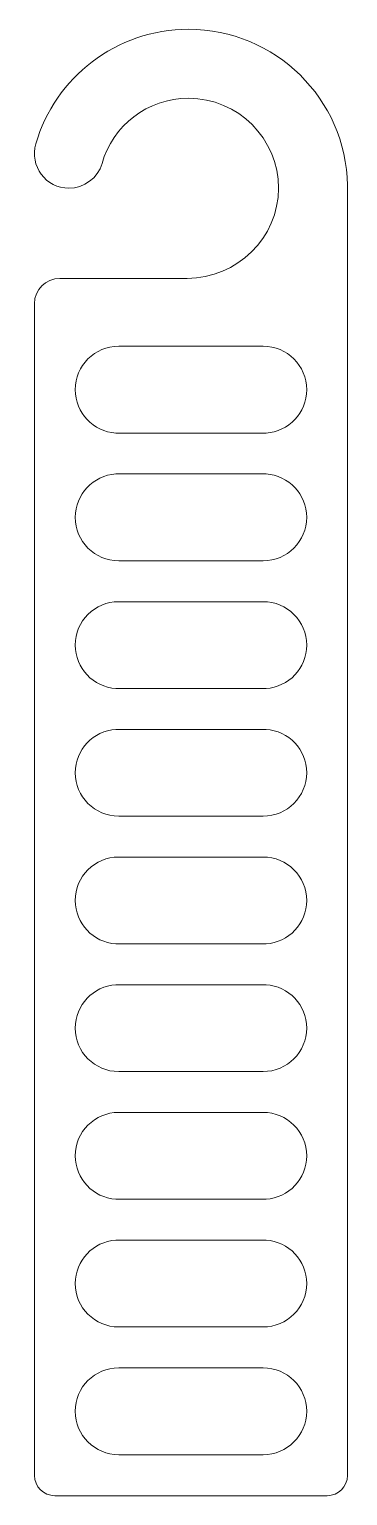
# Model space of a CAD drawing. Header units: inches. Extents: x -0.1 to 3.2, y -15 to 0.
import ezdxf

# ---------------------------------------------------------------- set-up
doc = ezdxf.new("R2010")
doc.units = ezdxf.units.IN
doc.header["$MEASUREMENT"] = 0
doc.layers.add('_U+0421_U+043B_U+043E_U+0439 1', color=7, linetype='Continuous')

msp = doc.modelspace()

# ---------------------------------------------------------------- linework, layer by layer
at = {"layer": '_U+0421_U+043B_U+043E_U+0439 1', "color": 1, "lineweight": 9, "true_color": 0xff0000}
for points, knots in [([(3.2, -1.597), (3.184, -0.713), (2.463, -0.001), (1.575, -0.001), (0.835, -0.001), (0.211, -0.496), (0.014, -1.172), (-0.051, -1.399), (0.117, -1.626), (0.353, -1.626), (0.509, -1.626), (0.648, -1.523), (0.691, -1.372), (0.801, -0.988), (1.156, -0.706), (1.575, -0.706), (2.082, -0.706), (2.495, -1.119), (2.495, -1.626), (2.495, -2.133), (2.068, -2.548), (1.561, -2.548), (1.561, -2.548), (0.26, -2.548), (0.26, -2.548), (0.116, -2.548), (0, -2.665), (0, -2.808), (0, -2.808), (0.001, -14.612), (0.001, -14.791), (0.001, -14.906), (0.094, -14.999), (0.209, -14.999), (0.209, -14.999), (2.991, -14.999), (2.991, -14.999), (3.106, -14.999), (3.199, -14.906), (3.199, -14.791), (3.201, -12.385), (3.2, -1.597), (3.2, -1.597)], [0, 0, 0, 0, 1, 1, 1, 2, 2, 2, 3, 3, 3, 4, 4, 4, 5, 5, 5, 6, 6, 6, 7, 7, 7, 8, 8, 8, 9, 9, 9, 10, 10, 10, 11, 11, 11, 12, 12, 12, 13, 13, 13, 14, 14, 14, 14]), ([(2.783, -3.687), (2.783, -3.923), (2.599, -4.116), (2.367, -4.131), (2.367, -4.131), (2.338, -4.131), (2.338, -4.131), (2.338, -4.131), (0.862, -4.131), (0.862, -4.131), (0.862, -4.131), (0.833, -4.131), (0.833, -4.131), (0.601, -4.116), (0.417, -3.923), (0.417, -3.687), (0.417, -3.442), (0.617, -3.242), (0.862, -3.242), (0.862, -3.242), (2.338, -3.242), (2.338, -3.242), (2.583, -3.242), (2.783, -3.442), (2.783, -3.687)], [0, 0, 0, 0, 1, 1, 1, 2, 2, 2, 3, 3, 3, 4, 4, 4, 5, 5, 5, 6, 6, 6, 7, 7, 7, 8, 8, 8, 8]), ([(2.783, -4.992), (2.783, -5.237), (2.583, -5.437), (2.338, -5.437), (2.338, -5.437), (0.862, -5.437), (0.862, -5.437), (0.617, -5.437), (0.417, -5.237), (0.417, -4.992), (0.417, -4.757), (0.601, -4.563), (0.833, -4.549), (0.833, -4.549), (0.862, -4.549), (0.862, -4.549), (0.862, -4.549), (2.338, -4.549), (2.338, -4.549), (2.338, -4.549), (2.367, -4.549), (2.367, -4.549), (2.599, -4.563), (2.783, -4.757), (2.783, -4.992)], [0, 0, 0, 0, 1, 1, 1, 2, 2, 2, 3, 3, 3, 4, 4, 4, 5, 5, 5, 6, 6, 6, 7, 7, 7, 8, 8, 8, 8]), ([(2.783, -6.299), (2.783, -6.535), (2.599, -6.728), (2.367, -6.743), (2.367, -6.743), (0.833, -6.743), (0.833, -6.743), (0.601, -6.728), (0.417, -6.535), (0.417, -6.299), (0.417, -6.054), (0.617, -5.855), (0.862, -5.855), (0.862, -5.855), (2.338, -5.855), (2.338, -5.855), (2.583, -5.855), (2.783, -6.054), (2.783, -6.299)], [0, 0, 0, 0, 1, 1, 1, 2, 2, 2, 3, 3, 3, 4, 4, 4, 5, 5, 5, 6, 6, 6, 6]), ([(2.783, -7.604), (2.783, -7.849), (2.583, -8.049), (2.338, -8.049), (2.338, -8.049), (0.862, -8.049), (0.862, -8.049), (0.617, -8.049), (0.417, -7.849), (0.417, -7.604), (0.417, -7.369), (0.601, -7.176), (0.833, -7.161), (0.833, -7.161), (2.338, -7.161), (2.338, -7.161), (2.338, -7.161), (2.367, -7.161), (2.367, -7.161), (2.599, -7.176), (2.783, -7.369), (2.783, -7.604)], [0, 0, 0, 0, 1, 1, 1, 2, 2, 2, 3, 3, 3, 4, 4, 4, 5, 5, 5, 6, 6, 6, 7, 7, 7, 7]), ([(2.783, -8.911), (2.783, -9.147), (2.599, -9.34), (2.367, -9.355), (2.367, -9.355), (2.338, -9.355), (2.338, -9.355), (2.338, -9.355), (0.833, -9.355), (0.833, -9.355), (0.601, -9.34), (0.417, -9.147), (0.417, -8.911), (0.417, -8.666), (0.617, -8.467), (0.862, -8.467), (0.862, -8.467), (2.338, -8.467), (2.338, -8.467), (2.583, -8.467), (2.783, -8.666), (2.783, -8.911)], [0, 0, 0, 0, 1, 1, 1, 2, 2, 2, 3, 3, 3, 4, 4, 4, 5, 5, 5, 6, 6, 6, 7, 7, 7, 7]), ([(2.783, -10.216), (2.783, -10.462), (2.583, -10.661), (2.338, -10.661), (2.338, -10.661), (0.862, -10.661), (0.862, -10.661), (0.617, -10.661), (0.417, -10.462), (0.417, -10.216), (0.417, -9.981), (0.601, -9.788), (0.833, -9.773), (0.833, -9.773), (2.338, -9.773), (2.338, -9.773), (2.338, -9.773), (2.367, -9.773), (2.367, -9.773), (2.599, -9.788), (2.783, -9.981), (2.783, -10.216)], [0, 0, 0, 0, 1, 1, 1, 2, 2, 2, 3, 3, 3, 4, 4, 4, 5, 5, 5, 6, 6, 6, 7, 7, 7, 7]), ([(2.783, -11.523), (2.783, -11.759), (2.599, -11.952), (2.367, -11.967), (2.367, -11.967), (2.338, -11.967), (2.338, -11.967), (2.338, -11.967), (0.862, -11.967), (0.862, -11.967), (0.862, -11.967), (0.833, -11.967), (0.833, -11.967), (0.601, -11.952), (0.417, -11.759), (0.417, -11.523), (0.417, -11.278), (0.617, -11.079), (0.862, -11.079), (0.862, -11.079), (2.338, -11.079), (2.338, -11.079), (2.583, -11.079), (2.783, -11.278), (2.783, -11.523)], [0, 0, 0, 0, 1, 1, 1, 2, 2, 2, 3, 3, 3, 4, 4, 4, 5, 5, 5, 6, 6, 6, 7, 7, 7, 8, 8, 8, 8]), ([(2.783, -12.828), (2.783, -13.074), (2.583, -13.273), (2.338, -13.273), (2.338, -13.273), (0.862, -13.273), (0.862, -13.273), (0.617, -13.273), (0.417, -13.074), (0.417, -12.828), (0.417, -12.593), (0.601, -12.4), (0.833, -12.385), (0.833, -12.385), (0.862, -12.385), (0.862, -12.385), (0.862, -12.385), (2.338, -12.385), (2.338, -12.385), (2.338, -12.385), (2.367, -12.385), (2.367, -12.385), (2.599, -12.4), (2.783, -12.593), (2.783, -12.828)], [0, 0, 0, 0, 1, 1, 1, 2, 2, 2, 3, 3, 3, 4, 4, 4, 5, 5, 5, 6, 6, 6, 7, 7, 7, 8, 8, 8, 8]), ([(0.417, -14.136), (0.417, -13.89), (0.617, -13.691), (0.862, -13.691), (0.862, -13.691), (2.338, -13.691), (2.338, -13.691), (2.583, -13.691), (2.783, -13.89), (2.783, -14.136), (2.783, -14.381), (2.583, -14.58), (2.338, -14.58), (2.338, -14.58), (0.862, -14.58), (0.862, -14.58), (0.617, -14.58), (0.417, -14.381), (0.417, -14.136)], [0, 0, 0, 0, 1, 1, 1, 2, 2, 2, 3, 3, 3, 4, 4, 4, 5, 5, 5, 6, 6, 6, 6])]:
    msp.add_open_spline(points, degree=3, knots=knots, dxfattribs=at)

doc.saveas('drawing.dxf')
